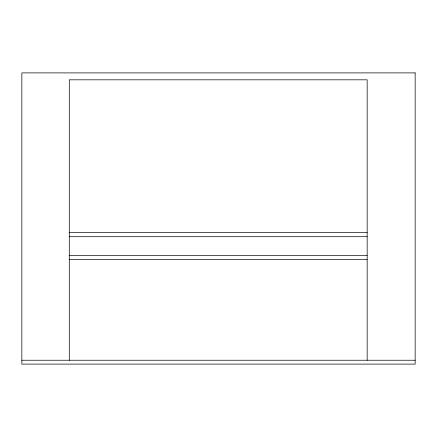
<?xml version="1.0" encoding="UTF-8"?>
<svg xmlns="http://www.w3.org/2000/svg" width="437" height="437" viewBox="0 0 437 437"><rect width="100%" height="100%" fill="white"/><g stroke="black" fill="none" stroke-linecap="round" stroke-linejoin="round"><path stroke-width="0.66" d="M69.106 232.653L367.184 232.653M69.106 236.701L367.184 236.701M69.106 255.416L367.184 255.416M69.106 259.463L367.184 259.463M21.85 360.241L415.15 360.241M367.167 360.241L367.167 79.818L69.292 79.818L69.292 360.241M415.15 72.897L21.85 72.897L21.85 364.103L415.15 364.103L415.15 72.897"/></g></svg>
